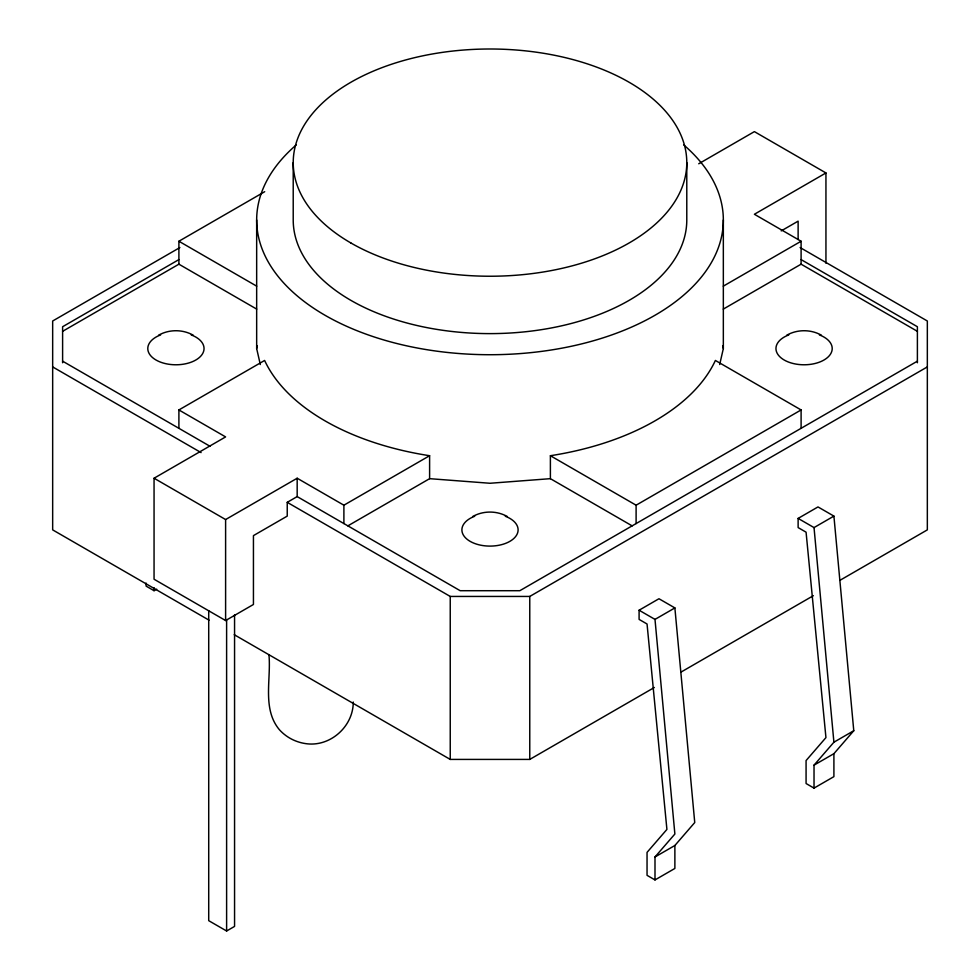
<?xml version="1.0" encoding="UTF-8"?>
<svg xmlns="http://www.w3.org/2000/svg" width="980" height="980" viewBox="0 0 980 980"><rect width="100%" height="100%" fill="white"/><g stroke="black" fill="none" stroke-linecap="round" stroke-linejoin="round"><path stroke-width="1.47" d="M353.266 702.035C353.351 726.584 329.966 747.36 305.638 743.612C295.543 742.142 286.356 737.364 279.459 729.794C261.905 708.895 271.362 679.189 268.924 654.591M260.312 364.523L256.662 348.537L257.324 345.634M719.688 364.523L723.338 348.537L723.338 219.998M654.995 879.93L654.995 856.973L674.877 834.017L654.995 619.397L639.095 610.221L639.095 619.397L647.045 623.99L666.914 829.423L647.045 852.38L647.045 875.336L654.995 879.93L674.877 868.452L674.877 845.495L694.747 822.539L674.877 607.918L658.964 598.743L639.095 610.221M814.025 788.116L814.025 765.16L833.907 742.203L853.776 730.725L833.907 516.105L817.994 506.93L798.124 518.408L798.124 527.583L806.075 532.177L825.944 737.609L806.075 760.566L806.075 783.522L814.025 788.116L833.907 776.638L833.907 753.681L853.776 730.725M62.61 331.326L178.899 264.184L178.899 241.239L264.698 191.7M179.891 247.548L52.663 320.999L52.663 529.874L209.046 620.168M178.899 259.602L62.61 326.732L62.61 362.759M178.899 428.309L178.899 409.946L264.612 360.456A233.338 134.713 0 0 0 429.608 455.712L429.608 478.669L347.851 525.868M917.39 361.167L519.817 590.707L460.184 590.707L297.173 496.591L287.238 502.336L287.238 516.105L253.44 535.619L253.44 604.476L225.608 620.548L154.056 579.229L154.056 478.228L225.608 436.909L178.899 409.946M698.728 163.77L754.392 131.626L825.944 172.946L825.944 263.228M154.056 478.228L225.608 519.547L297.173 478.228L343.894 505.202L429.608 455.712M825.944 172.946L754.392 214.265L801.101 241.239L801.101 264.184L917.39 331.326M146.094 583.063L146.094 586.114L154.056 590.707L156.702 589.176M781.219 230.9L798.124 221.149L798.124 239.512M723.301 286.16L801.101 241.239M723.301 309.104L801.101 264.184M632.149 525.868L550.393 478.669L550.393 455.712L636.106 505.202L801.101 409.946L801.101 428.309M287.238 502.336L450.237 596.44L529.764 596.44L927.337 366.912M654.995 619.397L674.877 607.918M798.124 518.408L814.025 527.583L833.907 516.105M208.716 610.724L208.716 920.673L226.613 931L234.563 926.406L234.563 614.815M234.232 634.697L450.237 759.414L529.764 759.414L654.334 687.495M680.831 672.194L813.363 595.681M839.86 580.38L927.337 529.874L927.337 320.999L800.109 247.548M654.995 856.973L674.877 845.495M814.025 765.16L833.907 753.681M158.564 335.197C169.209 329.243 182.623 329.243 193.268 335.197M786.732 335.197C797.377 329.243 810.791 329.243 821.436 335.197M472.654 516.534C483.299 510.58 496.701 510.58 507.346 516.534M550.393 478.669L490 483.263L429.608 478.669M801.101 259.602L917.39 326.732L917.39 362.759M801.101 409.946L715.388 360.456A233.338 134.713 0 0 1 550.393 455.712M178.899 241.239L256.699 286.16M178.899 264.184L256.699 309.104M62.61 361.167L210.039 446.292M52.663 366.912L201.096 452.601M722.677 345.634L723.338 348.537M814.025 527.583L833.907 742.203M686.784 162.619L686.784 219.998A196.784 113.619 0 0 1 490 333.616A196.784 113.619 0 0 1 293.216 219.998L293.216 162.619M636.106 505.202L636.106 523.565M529.764 596.44L529.764 759.414M450.237 596.44L450.237 759.414M343.894 505.202L343.894 523.565M297.173 478.228L297.173 496.591M256.662 219.998L256.662 348.537M226.613 619.519L226.613 931M225.608 519.547L225.608 620.548M154.056 587.645L154.056 590.707M505.3 516.264A28.114 16.231 0 0 1 511.217 540.519A28.114 16.231 0 0 1 468.783 540.519A28.114 16.231 0 0 1 474.7 516.264M683.77 144.954A233.338 134.713 0 0 1 643.958 321.232A233.338 134.713 0 0 1 336.042 321.232A233.338 134.713 0 0 1 296.23 144.954M191.222 334.927A28.114 16.231 0 0 1 197.139 359.195A28.114 16.231 0 0 1 154.693 359.195A28.114 16.231 0 0 1 160.61 334.927M819.39 334.927A28.114 16.231 0 0 1 825.307 359.195A28.114 16.231 0 0 1 782.861 359.195A28.114 16.231 0 0 1 788.778 334.927M350.852 242.954A196.784 113.619 0 0 0 680.083 192.019A196.784 113.619 0 0 0 439.065 52.871A196.784 113.619 0 0 0 350.852 242.954"/></g></svg>
